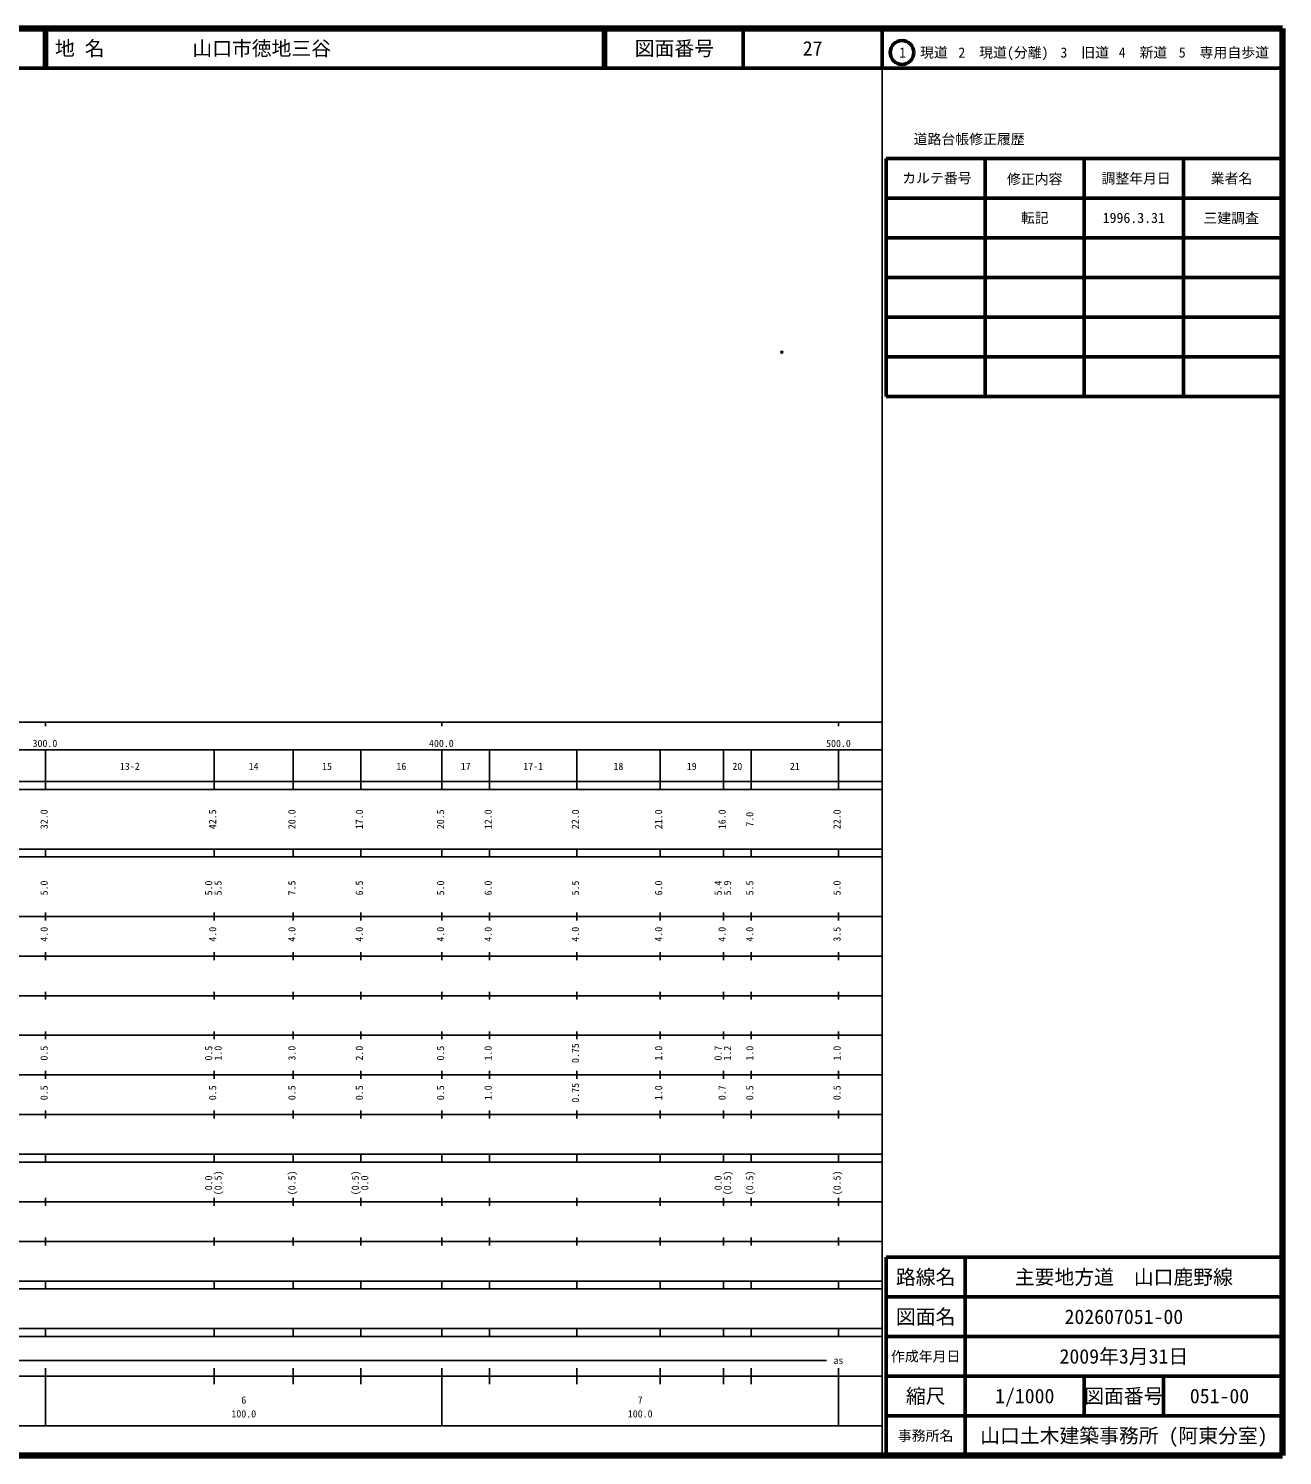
# Model space of a CAD drawing. Units: millimetres on the paper. Extents: x 40 to 680, y 20 to 380.
# Drawn here: x 363.7 to 680, y 20 to 380 of the extents above; entities that cross this region are included whole.
import ezdxf
from ezdxf.enums import TextEntityAlignment as Align

# ---------------------------------------------------------------- set-up
doc = ezdxf.new("R2010")
doc.units = ezdxf.units.MM
doc.header["$PDMODE"] = 32
doc.header["$PDSIZE"] = 0.5
doc.layers.add('M-OTRS', color=6, linetype='Continuous')
doc.layers.add('M-TTL-TXT', color=7, linetype='Continuous')
for name, color, linetype, lineweight in [('M-TTL', 2, 'Continuous', 140), ('M-TTL-BAND', 7, 'Continuous', 25), ('M-TTL-FRAM', 2, 'Continuous', 50), ('M-TTL-LINE', 7, 'Continuous', 50)]:
    doc.layers.add(name, color=color, linetype=linetype, lineweight=lineweight)
doc.styles.add('ＭＳ ゴシック', font='')
doc.styles.get('ＭＳ ゴシック').set_extended_font_data('MS Gothic')

msp = doc.modelspace()

# ---------------------------------------------------------------- linework, layer by layer
at = {"layer": 'M-OTRS'}
msp.add_point((553.729, 298.328), dxfattribs=at)
at = {"layer": 'M-TTL'}
for p, q in [((680, 380), (40, 380)), ((680, 20), (680, 380)), ((40, 20), (680, 20))]:
    msp.add_line(p, q, dxfattribs=at)
at = {"layer": 'M-TTL-BAND'}
for p, q in [((579, 20), (579, 370)), ((40, 205), (579, 205)), ((368, 205), (368, 204)), ((468, 205), (468, 204)), ((568, 205), (568, 204)), ((68, 198), (579, 198)), ((368, 188), (368, 198)), ((410.5, 188), (410.5, 198)), ((430.5, 188), (430.5, 198)), ((447.5, 188), (447.5, 198)), ((468, 188), (468, 198)), ((480, 188), (480, 198)), ((502, 188), (502, 198)), ((523, 188), (523, 198)), ((539, 188), (539, 198)), ((546, 188), (546, 198)), ((568, 188), (568, 198)), ((40, 190), (579, 190)), ((40, 188), (579, 188)), ((40, 173), (579, 173)), ((368, 171), (368, 173)), ((410.5, 171), (410.5, 173)), ((430.5, 171), (430.5, 173)), ((447.5, 171), (447.5, 173)), ((468, 171), (468, 173)), ((480, 171), (480, 173)), ((502, 171), (502, 173)), ((523, 171), (523, 173)), ((539, 171), (539, 173)), ((546, 171), (546, 173)), ((568, 171), (568, 173)), ((40, 171), (579, 171)), ((40, 156), (579, 156)), ((368, 155), (368, 157)), ((410.5, 155), (410.5, 157)), ((430.5, 155), (430.5, 157)), ((447.5, 155), (447.5, 157)), ((468, 155), (468, 157)), ((480, 155), (480, 157)), ((502, 155), (502, 157)), ((523, 155), (523, 157)), ((539, 155), (539, 157)), ((546, 155), (546, 157)), ((568, 155), (568, 157)), ((46, 146), (579, 146)), ((368, 145), (368, 147)), ((410.5, 145), (410.5, 147)), ((430.5, 145), (430.5, 147)), ((447.5, 145), (447.5, 147)), ((468, 145), (468, 147)), ((480, 145), (480, 147)), ((502, 145), (502, 147)), ((523, 145), (523, 147)), ((539, 145), (539, 147)), ((546, 145), (546, 147)), ((568, 145), (568, 147)), ((368, 135), (368, 137)), ((410.5, 135), (410.5, 137)), ((430.5, 135), (430.5, 137)), ((447.5, 135), (447.5, 137)), ((468, 135), (468, 137)), ((480, 135), (480, 137)), ((502, 135), (502, 137)), ((523, 135), (523, 137)), ((539, 135), (539, 137)), ((546, 135), (546, 137)), ((568, 135), (568, 137)), ((52, 136), (579, 136)), ((46, 126), (579, 126)), ((368, 125), (368, 127)), ((410.5, 125), (410.5, 127)), ((430.5, 125), (430.5, 127)), ((447.5, 125), (447.5, 127)), ((468, 125), (468, 127)), ((480, 125), (480, 127)), ((502, 125), (502, 127)), ((523, 125), (523, 127)), ((539, 125), (539, 127)), ((546, 125), (546, 127)), ((568, 125), (568, 127)), ((52, 116), (579, 116)), ((368, 115), (368, 117)), ((410.5, 115), (410.5, 117)), ((430.5, 115), (430.5, 117)), ((447.5, 115), (447.5, 117)), ((468, 115), (468, 117)), ((480, 115), (480, 117)), ((502, 115), (502, 117)), ((523, 115), (523, 117)), ((539, 115), (539, 117)), ((546, 115), (546, 117)), ((568, 115), (568, 117)), ((46, 106), (579, 106)), ((368, 105), (368, 107)), ((410.5, 105), (410.5, 107)), ((430.5, 105), (430.5, 107)), ((447.5, 105), (447.5, 107)), ((468, 105), (468, 107)), ((480, 105), (480, 107)), ((502, 105), (502, 107)), ((523, 105), (523, 107)), ((539, 105), (539, 107)), ((546, 105), (546, 107)), ((568, 105), (568, 107)), ((40, 96), (579, 96)), ((40, 94), (579, 94)), ((368, 94), (368, 96)), ((410.5, 94), (410.5, 96)), ((430.5, 94), (430.5, 96)), ((447.5, 94), (447.5, 96)), ((468, 94), (468, 96)), ((480, 94), (480, 96)), ((502, 94), (502, 96)), ((523, 94), (523, 96)), ((539, 94), (539, 96)), ((546, 94), (546, 96)), ((568, 94), (568, 96)), ((49, 84), (579, 84)), ((368, 83), (368, 85)), ((410.5, 83), (410.5, 85)), ((430.5, 83), (430.5, 85)), ((447.5, 83), (447.5, 85)), ((468, 83), (468, 85)), ((480, 83), (480, 85)), ((502, 83), (502, 85)), ((523, 83), (523, 85)), ((539, 83), (539, 85)), ((546, 83), (546, 85)), ((568, 83), (568, 85)), ((40, 74), (579, 74)), ((368, 73), (368, 75)), ((410.5, 73), (410.5, 75)), ((430.5, 73), (430.5, 75)), ((447.5, 73), (447.5, 75)), ((468, 73), (468, 75)), ((480, 73), (480, 75)), ((502, 73), (502, 75)), ((523, 73), (523, 75)), ((539, 73), (539, 75)), ((546, 73), (546, 75)), ((568, 73), (568, 75)), ((40, 64), (579, 64)), ((40, 62), (579, 62)), ((368, 62), (368, 64)), ((410.5, 62), (410.5, 64)), ((430.5, 62), (430.5, 64)), ((447.5, 62), (447.5, 64)), ((468, 62), (468, 64)), ((480, 62), (480, 64)), ((502, 62), (502, 64)), ((523, 62), (523, 64)), ((539, 62), (539, 64)), ((546, 62), (546, 64)), ((568, 62), (568, 64)), ((40, 52), (579, 52)), ((368, 50), (368, 52)), ((410.5, 50), (410.5, 52)), ((430.5, 50), (430.5, 52)), ((447.5, 50), (447.5, 52)), ((468, 50), (468, 52)), ((480, 50), (480, 52)), ((502, 50), (502, 52)), ((523, 50), (523, 52)), ((539, 50), (539, 52)), ((546, 50), (546, 52)), ((568, 50), (568, 52)), ((40, 50), (579, 50)), ((71, 44), (565, 44)), ((40, 40), (579, 40)), ((368, 27.5), (368, 42)), ((410.5, 38), (410.5, 42)), ((430.5, 38), (430.5, 42)), ((447.5, 38), (447.5, 42)), ((468, 27.5), (468, 42)), ((480, 38), (480, 42)), ((502, 38), (502, 42)), ((523, 38), (523, 42)), ((539, 38), (539, 42)), ((546, 38), (546, 42)), ((568, 27.5), (568, 42)), ((68, 27.5), (579, 27.5))]:
    msp.add_line(p, q, dxfattribs=at)
at = {"layer": 'M-TTL-FRAM'}
for p, q in [((580, 347.197), (580, 287.197)), ((580, 347.197), (680, 347.197)), ((580, 287.197), (680, 287.197)), ((680, 70), (580, 70)), ((580, 70), (580, 20))]:
    msp.add_line(p, q, dxfattribs=at)
at = {"layer": 'M-TTL-LINE'}
for p, q in [((367.75, 380), (367.75, 370)), ((368.25, 380), (368.25, 370)), ((508.747, 380), (508.747, 370)), ((509.247, 380), (509.247, 370)), ((543.997, 380), (543.997, 370)), ((579, 380), (579, 370)), ((40, 370), (680, 370)), ((605, 347.197), (605, 287.197)), ((630, 347.197), (630, 287.197)), ((655, 347.197), (655, 287.197)), ((580, 337.197), (680, 337.197)), ((580, 327.197), (680, 327.197)), ((580, 317.197), (680, 317.197)), ((580, 307.197), (680, 307.197)), ((580, 297.197), (680, 297.197)), ((600, 70), (600, 20)), ((680, 60), (580, 60)), ((680, 50), (580, 50)), ((680, 40), (580, 40)), ((630, 40), (630, 30)), ((650, 40), (650, 30)), ((680, 30), (580, 30))]:
    msp.add_line(p, q, dxfattribs=at)
msp.add_circle((584.031, 373.958), 3, dxfattribs=at)

# ---------------------------------------------------------------- texts
at = {"layer": 'M-TTL-BAND', "style": 'ＭＳ ゴシック'}
for s, p in [('300.0', (367.844, 198.195)), ('400.0', (467.844, 198.195)), ('500.0', (568, 198.195)), ('13-2', (389.25, 192.405)), ('14', (420.5, 192.405)), ('15', (439, 192.405)), ('16', (457.75, 192.405)), ('17', (474, 192.405)), ('17-1', (491, 192.405)), ('18', (512.5, 192.405)), ('19', (531, 192.405)), ('20', (542.5, 192.405)), ('21', (557, 192.405)), ('as', (568, 42.5)), ('6', (418, 32.523)), ('7', (518, 32.523)), ('100.0', (418, 29.033)), ('100.0', (518, 29.033))]:
    msp.add_text(s, height=1.833, dxfattribs=at).set_placement(p, align=Align.BOTTOM_CENTER)
for s, p in [('32.0', (369.093, 180.5)), ('42.5', (411.593, 180.5)), ('20.0', (431.593, 180.5)), ('17.0', (448.593, 180.5)), ('20.5', (469.093, 180.5)), ('12.0', (481.093, 180.5)), ('22.0', (503.093, 180.5)), ('21.0', (524.093, 180.5)), ('16.0', (540.093, 180.5)), ('7.0', (547.093, 180.5)), ('22.0', (569.093, 180.5)), ('5.0', (369.093, 163.174)), ('5.0', (410.593, 163.174)), ('5.5', (412.963, 163.174)), ('7.5', (431.593, 163.174)), ('6.5', (448.593, 163.174)), ('5.0', (469.093, 163.174)), ('6.0', (481.093, 163.174)), ('5.5', (503.093, 163.174)), ('6.0', (524.093, 163.174)), ('5.4', (539.093, 163.174)), ('5.9', (541.463, 163.174)), ('5.5', (547.093, 163.174)), ('5.0', (569.093, 163.174)), ('4.0', (369.093, 151.5)), ('4.0', (411.593, 151.5)), ('4.0', (431.593, 151.5)), ('4.0', (448.593, 151.5)), ('4.0', (469.093, 151.5)), ('4.0', (481.093, 151.5)), ('4.0', (503.093, 151.5)), ('4.0', (524.093, 151.5)), ('4.0', (540.093, 151.5)), ('4.0', (547.093, 151.5)), ('3.5', (569.093, 151.5)), ('0.5', (369.093, 121.5)), ('0.5', (410.593, 121.5)), ('1.0', (412.963, 121.5)), ('3.0', (431.593, 121.5)), ('2.0', (448.593, 121.5)), ('0.5', (469.093, 121.5)), ('1.0', (481.093, 121.5)), ('0.75', (503.093, 121.5)), ('1.0', (524.093, 121.5)), ('0.7', (539.093, 121.5)), ('1.2', (541.463, 121.5)), ('1.0', (547.093, 121.5)), ('1.0', (569.093, 121.5)), ('0.5', (369.093, 111.5)), ('0.5', (411.593, 111.5)), ('0.5', (431.593, 111.5)), ('0.5', (448.593, 111.5)), ('0.5', (469.093, 111.5)), ('1.0', (481.093, 111.5)), ('0.75', (503.093, 111.5)), ('1.0', (524.093, 111.5)), ('0.7', (540.093, 111.5)), ('0.5', (547.093, 111.5)), ('0.5', (569.093, 111.5)), ('0.0', (410.593, 88.764)), ('(0.5)', (412.963, 88.764)), ('(0.5)', (431.593, 88.764)), ('(0.5)', (447.593, 88.764)), ('0.0', (449.963, 88.764)), ('0.0', (539.093, 88.764)), ('(0.5)', (541.463, 88.764)), ('(0.5)', (547.093, 88.764)), ('(0.5)', (569.093, 88.764))]:
    msp.add_text(s, height=1.833, rotation=90, dxfattribs=at).set_placement(p, align=Align.BOTTOM_CENTER)
at = {"layer": 'M-TTL-TXT', "style": 'ＭＳ ゴシック'}
for s, p in [('地 名', (370.38, 375)), ('山口市徳地三谷', (405.024, 375))]:
    msp.add_text(s, height=3.666, dxfattribs=at).set_placement(p, align=Align.MIDDLE_LEFT)
for s, height, p in [('図面番号', 3.666, (526.622, 375)), ('27', 3.666, (561.497, 375)), ('1\u3000現道', 2.566, (589.448, 373.958)), ('2\u3000現道(分離)', 2.566, (609.619, 373.958)), ('3\u3000旧道', 2.566, (630.121, 373.958)), ('4\u3000新道', 2.566, (644.824, 373.958)), ('5\u3000専用自歩道', 2.566, (665.228, 373.958)), ('道路台帳修正履歴', 2.566, (600.968, 352.113)), ('カルテ番号', 2.566, (592.839, 342.277)), ('修正内容', 2.566, (617.509, 342.023)), ('調整年月日', 2.566, (643.089, 342.197)), ('業者名', 2.566, (667.134, 342.197)), ('転記', 2.566, (617.5, 332.245)), ('1996.3.31', 2.566, (642.5, 332.245)), ('三建調査', 2.566, (667.077, 332.189)), ('路線名', 3.666, (590, 65)), ('路線名', 3.666, (590, 65)), ('主要地方道\u3000山口鹿野線', 3.666, (640, 65)), ('図面名', 3.666, (590, 55)), ('図面名', 3.666, (590, 55)), ('202607051-00', 3.666, (640, 55)), ('2009年3月31日', 3.666, (640, 45)), ('作成年月日', 2.566, (590, 45)), ('作成年月日', 2.566, (590, 45)), ('縮尺', 3.666, (590, 35)), ('縮尺', 3.666, (590, 35)), ('1/1000', 3.666, (615, 35)), ('図面番号', 3.666, (640, 35)), ('図面番号', 3.666, (640, 35)), ('051-00', 3.666, (664.125, 35)), ('事務所名', 2.566, (590, 25)), ('事務所名', 2.566, (590, 25)), ('山口土木建築事務所 (阿東分室)', 3.666, (640, 25))]:
    msp.add_text(s, height=height, dxfattribs=at).set_placement(p, align=Align.MIDDLE_CENTER)

doc.saveas('drawing.dxf')
